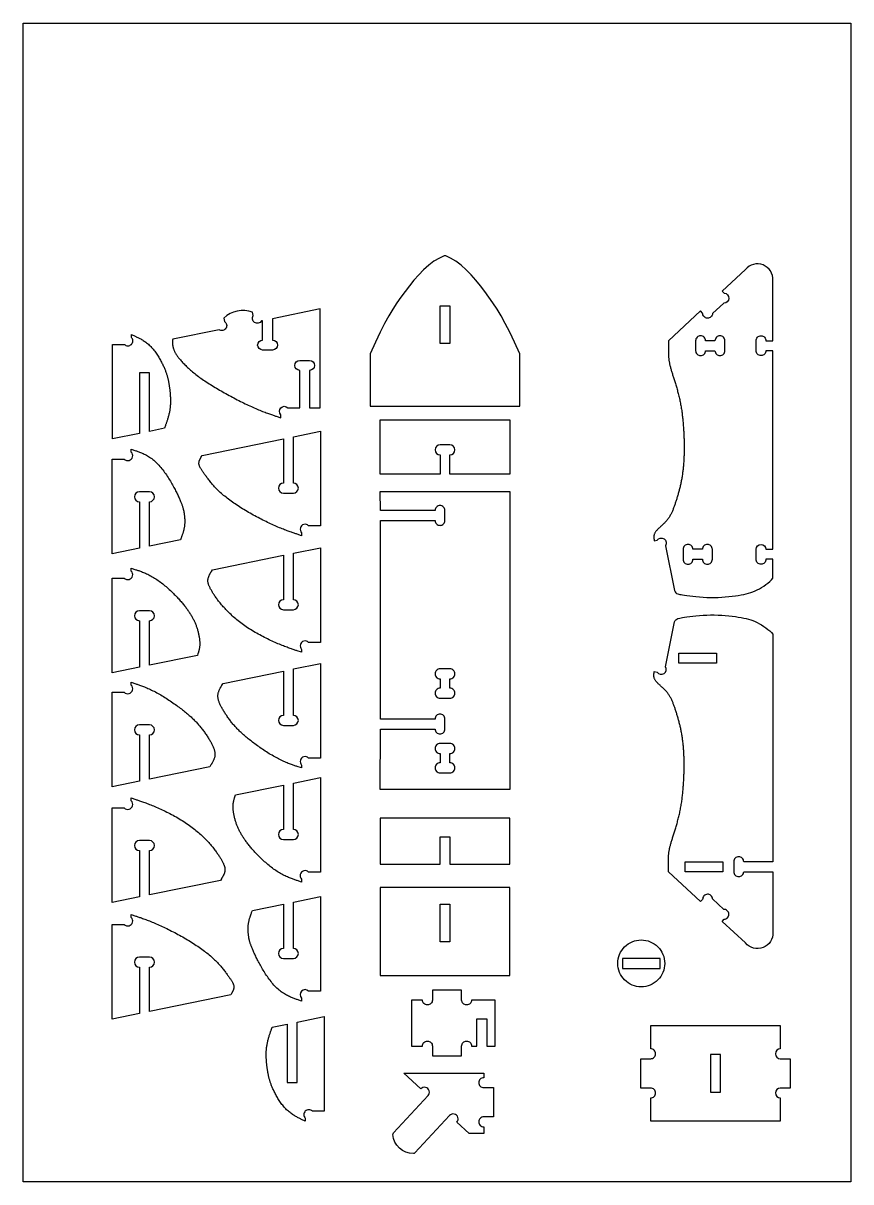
# Model space of a CAD drawing. Header units: inches. Extents: x 74 to 623, y 57 to 815.
# Drawn here: x 373.3 to 623.3, y 464.8 to 814.8 of the extents above; entities that cross this region are included whole.
import ezdxf

# ---------------------------------------------------------------- set-up
doc = ezdxf.new("R2010")
doc.units = ezdxf.units.IN
doc.header["$MEASUREMENT"] = 0
doc.layers.add('External Cut', color=1, linetype='Continuous')
doc.layers.add('Internal Cut', color=5, linetype='Continuous')

msp = doc.modelspace()

# ---------------------------------------------------------------- linework, layer by layer
msp.add_lwpolyline([(623.3, 464.77), (373.3, 464.77), (373.3, 814.77), (623.3, 814.77)], close=True)
at = {"layer": 'External Cut', "flags": 128}
for points in [[(478.13, 699.1), (523.28, 699.1), (523.28, 714.89), (521.72, 718.39), (520.28, 721.43), (518.94, 724.06), (517.66, 726.37), (516.43, 728.42), (515.21, 730.28), (513.99, 732.03), (512.74, 733.72), (511.43, 735.42), (510.06, 737.1), (508.64, 738.72), (507.16, 740.24), (505.62, 741.63), (504.04, 742.84), (502.4, 743.83), (500.96, 744.46, 0.208723), (500.45, 744.46), (499.01, 743.83), (497.37, 742.84), (495.79, 741.63), (494.25, 740.24), (492.77, 738.72), (491.35, 737.1), (489.98, 735.42), (488.68, 733.72), (487.42, 732.03), (486.2, 730.28), (484.98, 728.42), (483.75, 726.37), (482.47, 724.06), (481.13, 721.43), (479.69, 718.39), (478.13, 714.89), (478.13, 699.1)], [(599.79, 647.11), (599.79, 652.84), (597.68, 652.84, -0.414214), (596.18, 651.34, -0.414214), (594.68, 652.84), (594.68, 655.84, -1), (597.68, 655.84), (599.79, 655.84), (599.79, 715.84), (597.68, 715.84, -0.414214), (596.18, 714.34, -0.414214), (594.68, 715.84), (594.68, 718.84, -0.414214), (596.18, 720.34, -0.414214), (597.68, 718.84), (599.79, 718.84), (599.79, 737.12, 0.721217), (591.46, 740.37), (584.43, 733.86), (585.03, 733.21, -1), (584.91, 730.21), (581.54, 727.09, -0.414214), (579.98, 725.65, -0.414214), (578.54, 727.2), (577.94, 727.85), (568.21, 718.84), (568.21, 715.84), (568.21, 715.28), (568.21, 715.2), (568.21, 715.1), (568.21, 715), (568.22, 714.89), (568.22, 714.77), (568.22, 714.64), (568.22, 714.51), (568.23, 714.37), (568.24, 714.23), (568.25, 714.07), (568.26, 713.91), (568.27, 713.75), (568.29, 713.58), (568.31, 713.4), (568.33, 713.22), (568.35, 713.03), (568.38, 712.84), (568.41, 712.64), (568.45, 712.43), (568.49, 712.23), (568.53, 712.01), (568.58, 711.8), (568.63, 711.58), (568.68, 711.35), (568.74, 711.12), (568.8, 710.89), (568.87, 710.65), (568.93, 710.4), (569, 710.16), (569.08, 709.9), (569.15, 709.65), (569.23, 709.39), (569.31, 709.12), (569.4, 708.85), (569.48, 708.57), (569.57, 708.29), (569.66, 708.01), (569.75, 707.72), (569.84, 707.42), (569.93, 707.12), (570.03, 706.82), (570.12, 706.51), (570.22, 706.2), (570.32, 705.88), (570.41, 705.56), (570.51, 705.23), (570.61, 704.9), (570.71, 704.57), (570.8, 704.24), (570.9, 703.9), (570.99, 703.55), (571.08, 703.21), (571.18, 702.86), (571.27, 702.51), (571.35, 702.15), (571.44, 701.8), (571.52, 701.44), (571.61, 701.08), (571.68, 700.72), (571.76, 700.35), (571.83, 699.99), (571.9, 699.62), (571.97, 699.25), (572.03, 698.88), (572.09, 698.51), (572.15, 698.14), (572.21, 697.77), (572.26, 697.4), (572.31, 697.04), (572.36, 696.67), (572.4, 696.3), (572.44, 695.94), (572.48, 695.57), (572.52, 695.21), (572.56, 694.85), (572.59, 694.5), (572.63, 694.14), (572.66, 693.79), (572.68, 693.45), (572.71, 693.1), (572.74, 692.76), (572.76, 692.43), (572.78, 692.1), (572.81, 691.77), (572.83, 691.44), (572.84, 691.12), (572.86, 690.8), (572.88, 690.48), (572.89, 690.16), (572.9, 689.84), (572.91, 689.53), (572.92, 689.22), (572.93, 688.91), (572.94, 688.59), (572.95, 688.28), (572.95, 687.97), (572.95, 687.66), (572.96, 687.35), (572.96, 687.03), (572.96, 686.72), (572.96, 686.4), (572.96, 686.09), (572.95, 685.77), (572.95, 685.45), (572.94, 685.13), (572.94, 684.81), (572.93, 684.49), (572.92, 684.17), (572.91, 683.84), (572.9, 683.52), (572.88, 683.2), (572.86, 682.88), (572.85, 682.55), (572.83, 682.23), (572.8, 681.91), (572.78, 681.59), (572.75, 681.26), (572.72, 680.94), (572.69, 680.62), (572.66, 680.3), (572.62, 679.98), (572.59, 679.66), (572.55, 679.34), (572.5, 679.03), (572.46, 678.71), (572.41, 678.4), (572.36, 678.08), (572.31, 677.77), (572.26, 677.46), (572.21, 677.15), (572.15, 676.84), (572.09, 676.53), (572.03, 676.23), (571.97, 675.93), (571.91, 675.62), (571.84, 675.32), (571.77, 675.03), (571.71, 674.73), (571.64, 674.44), (571.57, 674.14), (571.49, 673.85), (571.42, 673.57), (571.35, 673.28), (571.27, 673), (571.19, 672.72), (571.12, 672.44), (571.04, 672.16), (570.96, 671.89), (570.88, 671.62), (570.79, 671.35), (570.71, 671.08), (570.63, 670.82), (570.55, 670.56), (570.46, 670.3), (570.38, 670.04), (570.29, 669.79), (570.2, 669.54), (570.12, 669.29), (570.03, 669.04), (569.94, 668.8), (569.86, 668.56), (569.77, 668.33), (569.68, 668.09), (569.59, 667.86), (569.5, 667.63), (569.4, 667.41), (569.31, 667.18), (569.21, 666.96), (569.11, 666.75), (569, 666.53), (568.89, 666.32), (568.78, 666.11), (568.66, 665.9), (568.54, 665.7), (568.41, 665.49), (568.27, 665.29), (568.13, 665.1), (567.99, 664.9), (567.84, 664.71), (567.68, 664.51), (567.51, 664.32), (567.34, 664.14), (567.16, 663.95), (566.98, 663.77), (566.79, 663.59), (566.6, 663.41), (566.42, 663.23), (566.23, 663.05), (566.04, 662.88), (565.85, 662.71), (565.67, 662.54), (565.49, 662.37), (565.31, 662.21), (565.15, 662.05), (564.98, 661.89), (564.83, 661.73), (564.69, 661.57), (564.55, 661.42), (564.43, 661.26), (564.32, 661.11), (564.22, 660.96), (564.13, 660.82), (564.06, 660.67), (563.99, 660.53), (563.94, 660.4), (563.89, 660.26), (563.86, 660.13), (563.83, 660), (563.81, 659.88), (563.8, 659.76), (563.79, 659.64), (563.79, 659.53), (563.79, 659.42), (563.79, 659.32), (563.8, 659.22), (563.81, 659.13), (563.83, 659.05), (563.84, 658.97), (563.85, 658.89), (563.95, 658.39), (564.81, 658.57, -1), (567.32, 656.92), (570.09, 643.35, 0.289985), (571.03, 642.37), (571.61, 642.23), (572.01, 642.15), (572.5, 642.06), (573.1, 641.97), (573.81, 641.86), (574.63, 641.75), (575.54, 641.64), (576.53, 641.54), (577.58, 641.45), (578.67, 641.37), (579.79, 641.32), (580.93, 641.29), (582.07, 641.29), (583.19, 641.32), (584.31, 641.38), (585.39, 641.46), (586.45, 641.56), (587.46, 641.67), (588.42, 641.79), (589.32, 641.92), (590.16, 642.06), (590.95, 642.21), (591.68, 642.37), (592.38, 642.55), (593.06, 642.76), (593.71, 642.99), (594.36, 643.26), (595.02, 643.57), (595.68, 643.92), (596.34, 644.31), (597, 644.73), (597.64, 645.18), (598.25, 645.65), (598.81, 646.13), (599.33, 646.62), (599.79, 647.11)], [(418.48, 719.32), (418.45, 718.97), (418.44, 718.91), (418.44, 718.85), (418.43, 718.79), (418.43, 718.72), (418.42, 718.64), (418.42, 718.56), (418.41, 718.48), (418.41, 718.39), (418.41, 718.3), (418.41, 718.2), (418.41, 718.1), (418.41, 717.99), (418.42, 717.89), (418.43, 717.77), (418.44, 717.66), (418.45, 717.54), (418.47, 717.42), (418.49, 717.3), (418.51, 717.17), (418.53, 717.04), (418.56, 716.91), (418.6, 716.77), (418.63, 716.64), (418.68, 716.5), (418.72, 716.35), (418.78, 716.2), (418.84, 716.05), (418.9, 715.9), (418.97, 715.74), (419.05, 715.58), (419.13, 715.41), (419.22, 715.24), (419.32, 715.07), (419.43, 714.89), (419.54, 714.7), (419.67, 714.52), (419.8, 714.32), (419.94, 714.12), (420.09, 713.91), (420.25, 713.7), (420.42, 713.49), (420.6, 713.26), (420.79, 713.04), (420.99, 712.8), (421.2, 712.57), (421.42, 712.32), (421.65, 712.08), (421.89, 711.83), (422.14, 711.57), (422.4, 711.32), (422.67, 711.06), (422.95, 710.79), (423.23, 710.53), (423.53, 710.26), (423.83, 709.99), (424.15, 709.72), (424.47, 709.45), (424.81, 709.17), (425.15, 708.9), (425.5, 708.62), (425.86, 708.35), (426.23, 708.07), (426.61, 707.79), (427, 707.52), (427.39, 707.24), (427.8, 706.97), (428.21, 706.69), (428.62, 706.41), (429.05, 706.14), (429.48, 705.86), (429.91, 705.59), (430.35, 705.31), (430.8, 705.04), (431.25, 704.76), (431.71, 704.49), (432.17, 704.22), (432.64, 703.94), (433.11, 703.67), (433.58, 703.4), (434.06, 703.13), (434.54, 702.86), (435.03, 702.6), (435.51, 702.33), (436, 702.07), (436.49, 701.8), (436.98, 701.55), (437.47, 701.29), (437.96, 701.04), (438.44, 700.79), (438.93, 700.54), (439.41, 700.3), (439.89, 700.06), (440.37, 699.83), (440.84, 699.6), (441.31, 699.38), (441.77, 699.16), (442.23, 698.95), (442.68, 698.75), (443.12, 698.55), (443.56, 698.36), (443.98, 698.18), (444.4, 698), (444.81, 697.83), (445.21, 697.67), (445.6, 697.52), (445.98, 697.37), (446.35, 697.23), (446.71, 697.09), (447.06, 696.97), (447.39, 696.85), (447.71, 696.73), (448.02, 696.62), (448.32, 696.52), (448.59, 696.42), (448.86, 696.34), (449.11, 696.25), (449.34, 696.17), (449.56, 696.1), (449.76, 696.04), (451.12, 695.6), (451.12, 696.48, -1), (453.24, 698.6), (456.84, 698.6), (456.84, 709.89, -1), (456.84, 712.89), (459.84, 712.89, -1), (459.84, 709.89), (459.84, 698.6), (463, 698.6), (463, 728.44), (448.63, 725.5), (448.63, 719.04, -1), (448.63, 716.04), (445.63, 716.04, -1), (445.63, 719.04), (445.63, 724.88), (445.28, 724.81, -1), (442.78, 726.46), (442.57, 727.48, 0.285714), (433.91, 725.7), (434.11, 724.69, -0.414214), (434.54, 722.61, -0.414214), (432.46, 722.18), (418.48, 719.32)], [(415.97, 692.39), (411.47, 691.46), (411.47, 709.15), (408.47, 709.15), (408.47, 690.85), (400.26, 689.17), (400.26, 717.75), (403.86, 717.75, 0.414214), (405.98, 717.75, 0.414214), (405.98, 719.87), (405.98, 720.75), (407.13, 720.22), (407.3, 720.14), (407.48, 720.06), (407.68, 719.97), (407.89, 719.87), (408.1, 719.76), (408.33, 719.64), (408.56, 719.52), (408.8, 719.38), (409.05, 719.24), (409.3, 719.09), (409.55, 718.93), (409.81, 718.76), (410.07, 718.59), (410.33, 718.4), (410.59, 718.2), (410.85, 717.99), (411.11, 717.78), (411.37, 717.55), (411.62, 717.31), (411.87, 717.06), (412.11, 716.8), (412.35, 716.54), (412.58, 716.26), (412.81, 715.98), (413.03, 715.69), (413.25, 715.4), (413.46, 715.1), (413.66, 714.8), (413.86, 714.5), (414.06, 714.19), (414.24, 713.89), (414.42, 713.59), (414.6, 713.28), (414.76, 712.98), (414.93, 712.69), (415.08, 712.39), (415.23, 712.11), (415.37, 711.83), (415.5, 711.55), (415.63, 711.29), (415.75, 711.03), (415.86, 710.78), (415.97, 710.54), (416.07, 710.3), (416.16, 710.07), (416.25, 709.84), (416.34, 709.62), (416.42, 709.4), (416.49, 709.19), (416.56, 708.98), (416.63, 708.77), (416.69, 708.56), (416.75, 708.36), (416.81, 708.16), (416.86, 707.96), (416.92, 707.76), (416.96, 707.56), (417.01, 707.36), (417.06, 707.16), (417.1, 706.95), (417.15, 706.75), (417.19, 706.54), (417.23, 706.34), (417.27, 706.13), (417.31, 705.92), (417.34, 705.71), (417.38, 705.49), (417.41, 705.28), (417.45, 705.06), (417.48, 704.84), (417.51, 704.62), (417.54, 704.4), (417.57, 704.17), (417.59, 703.95), (417.62, 703.72), (417.64, 703.49), (417.66, 703.26), (417.68, 703.02), (417.7, 702.78), (417.72, 702.55), (417.74, 702.31), (417.75, 702.06), (417.76, 701.82), (417.78, 701.57), (417.78, 701.32), (417.79, 701.07), (417.79, 700.82), (417.79, 700.57), (417.79, 700.31), (417.78, 700.06), (417.78, 699.8), (417.76, 699.54), (417.75, 699.29), (417.73, 699.03), (417.7, 698.77), (417.67, 698.5), (417.64, 698.24), (417.6, 697.98), (417.56, 697.72), (417.51, 697.45), (417.46, 697.19), (417.4, 696.93), (417.34, 696.66), (417.28, 696.41), (417.21, 696.15), (417.14, 695.9), (417.07, 695.65), (417, 695.41), (416.93, 695.17), (416.86, 694.94), (416.79, 694.72), (416.72, 694.51), (416.65, 694.3), (416.58, 694.1), (416.52, 693.91), (416.46, 693.74), (416.4, 693.57), (416.34, 693.42), (416.29, 693.28), (415.97, 692.39)], [(520.28, 678.52), (502.21, 678.52), (502.21, 684.37, 1), (502.21, 687.37), (499.21, 687.37, 1), (499.21, 684.37), (499.21, 678.52), (481.13, 678.52), (481.13, 694.94), (520.28, 694.94), (520.28, 678.52)], [(427.37, 684.22), (451.92, 689.25), (451.92, 675.83, 1), (451.92, 672.83), (454.92, 672.83, 1), (454.92, 675.83), (454.92, 689.86), (463.13, 691.54), (463.13, 662.96), (459.53, 662.96, 1), (457.41, 660.84), (457.41, 659.96), (456.05, 660.4), (455.85, 660.47), (455.63, 660.54), (455.4, 660.62), (455.15, 660.7), (454.88, 660.79), (454.6, 660.89), (454.31, 660.99), (454, 661.1), (453.68, 661.21), (453.34, 661.33), (453, 661.46), (452.64, 661.6), (452.27, 661.74), (451.89, 661.88), (451.5, 662.04), (451.1, 662.2), (450.69, 662.37), (450.27, 662.55), (449.84, 662.73), (449.41, 662.92), (448.96, 663.12), (448.51, 663.32), (448.06, 663.53), (447.6, 663.75), (447.13, 663.97), (446.66, 664.2), (446.18, 664.43), (445.71, 664.67), (445.23, 664.91), (444.75, 665.16), (444.27, 665.41), (443.78, 665.67), (443.3, 665.93), (442.82, 666.19), (442.34, 666.46), (441.86, 666.73), (441.39, 667), (440.92, 667.28), (440.45, 667.56), (439.99, 667.83), (439.54, 668.11), (439.08, 668.4), (438.64, 668.68), (438.2, 668.96), (437.77, 669.25), (437.34, 669.54), (436.92, 669.82), (436.51, 670.11), (436.1, 670.4), (435.71, 670.69), (435.32, 670.98), (434.94, 671.27), (434.57, 671.56), (434.2, 671.85), (433.85, 672.14), (433.51, 672.43), (433.17, 672.72), (432.85, 673.01), (432.54, 673.3), (432.23, 673.58), (431.94, 673.87), (431.66, 674.15), (431.39, 674.43), (431.13, 674.71), (430.88, 674.99), (430.63, 675.27), (430.4, 675.54), (430.17, 675.81), (429.96, 676.07), (429.75, 676.33), (429.54, 676.59), (429.35, 676.84), (429.16, 677.09), (428.98, 677.33), (428.8, 677.56), (428.63, 677.79), (428.47, 678.02), (428.31, 678.23), (428.16, 678.44), (428.01, 678.65), (427.87, 678.84), (427.74, 679.04), (427.6, 679.22), (427.48, 679.4), (427.36, 679.57), (427.24, 679.74), (427.14, 679.9), (427.04, 680.06), (426.94, 680.21), (426.85, 680.37), (426.77, 680.51), (426.7, 680.66), (426.64, 680.8), (426.58, 680.94), (426.53, 681.08), (426.49, 681.21), (426.45, 681.35), (426.43, 681.48), (426.41, 681.61), (426.41, 681.75), (426.41, 681.88), (426.41, 682.01), (426.43, 682.14), (426.45, 682.26), (426.48, 682.39), (426.51, 682.52), (426.55, 682.64), (426.59, 682.76), (426.63, 682.87), (426.68, 682.98), (426.73, 683.09), (426.78, 683.2), (426.83, 683.3), (426.88, 683.39), (426.93, 683.48), (426.98, 683.57), (427.02, 683.65), (427.07, 683.72), (427.11, 683.79), (427.37, 684.22)], [(420.79, 658.7), (411.44, 656.78), (411.44, 670.21, 1), (411.44, 673.21), (408.44, 673.21, 1), (408.44, 670.21), (408.44, 656.17), (400.23, 654.49), (400.23, 683.07), (403.83, 683.07, 1), (405.95, 685.19), (405.95, 686.07), (407.31, 685.63), (407.51, 685.56), (407.72, 685.49), (407.95, 685.41), (408.2, 685.32), (408.46, 685.23), (408.72, 685.12), (409, 685.01), (409.29, 684.88), (409.58, 684.75), (409.89, 684.61), (410.2, 684.45), (410.51, 684.29), (410.83, 684.11), (411.15, 683.92), (411.47, 683.71), (411.79, 683.49), (412.12, 683.26), (412.44, 683.01), (412.76, 682.75), (413.08, 682.47), (413.39, 682.18), (413.7, 681.88), (414, 681.56), (414.31, 681.23), (414.6, 680.89), (414.9, 680.54), (415.18, 680.19), (415.47, 679.82), (415.75, 679.45), (416.02, 679.08), (416.29, 678.7), (416.55, 678.32), (416.8, 677.93), (417.05, 677.55), (417.3, 677.17), (417.53, 676.78), (417.76, 676.4), (417.99, 676.02), (418.2, 675.65), (418.41, 675.28), (418.61, 674.92), (418.81, 674.56), (418.99, 674.21), (419.17, 673.87), (419.35, 673.53), (419.51, 673.2), (419.67, 672.88), (419.83, 672.57), (419.97, 672.26), (420.11, 671.96), (420.25, 671.66), (420.38, 671.38), (420.5, 671.1), (420.61, 670.84), (420.72, 670.58), (420.82, 670.33), (420.92, 670.09), (421.01, 669.86), (421.1, 669.64), (421.18, 669.43), (421.25, 669.23), (421.32, 669.04), (421.39, 668.85), (421.45, 668.68), (421.5, 668.51), (421.55, 668.34), (421.6, 668.18), (421.64, 668.03), (421.68, 667.88), (421.72, 667.73), (421.75, 667.58), (421.79, 667.44), (421.82, 667.29), (421.84, 667.15), (421.87, 667), (421.89, 666.85), (421.91, 666.7), (421.94, 666.55), (421.96, 666.39), (421.98, 666.23), (422, 666.07), (422.02, 665.9), (422.03, 665.73), (422.05, 665.55), (422.06, 665.37), (422.08, 665.19), (422.09, 665), (422.1, 664.82), (422.1, 664.63), (422.11, 664.43), (422.11, 664.24), (422.1, 664.05), (422.1, 663.85), (422.09, 663.65), (422.08, 663.45), (422.06, 663.25), (422.04, 663.05), (422.02, 662.85), (421.99, 662.65), (421.96, 662.45), (421.92, 662.25), (421.88, 662.06), (421.84, 661.86), (421.8, 661.67), (421.75, 661.48), (421.7, 661.29), (421.64, 661.1), (421.59, 660.92), (421.54, 660.75), (421.48, 660.58), (421.43, 660.41), (421.37, 660.26), (421.32, 660.1), (421.27, 659.96), (421.22, 659.82), (421.17, 659.69), (421.12, 659.57), (421.08, 659.46), (421.04, 659.35), (420.79, 658.7)], [(520.28, 673.28), (520.28, 583.28), (481.13, 583.28), (481.21, 601.56), (497.71, 601.56, 0.414214), (499.21, 600.06, 0.414214), (500.71, 601.56), (500.71, 604.56, 0.414214), (499.21, 606.06, 0.414214), (497.71, 604.56), (481.21, 604.56), (481.21, 664.56), (497.71, 664.56, 0.414214), (499.21, 663.06, 0.414214), (500.71, 664.56), (500.71, 667.56, 0.414214), (499.21, 669.06, 0.414214), (497.71, 667.56), (481.21, 667.56), (481.13, 673.28), (520.28, 673.28)], [(430.47, 649.63), (451.92, 654.03), (451.92, 640.6, 1), (451.92, 637.6), (454.92, 637.6, 1), (454.92, 640.6), (454.92, 654.64), (463.13, 656.32), (463.13, 627.74), (459.53, 627.74, 1), (457.41, 625.62), (457.41, 624.74), (456.05, 625.18), (455.85, 625.25), (455.63, 625.32), (455.4, 625.4), (455.15, 625.48), (454.88, 625.57), (454.6, 625.66), (454.31, 625.77), (454, 625.87), (453.68, 625.99), (453.34, 626.11), (453, 626.24), (452.64, 626.37), (452.27, 626.51), (451.89, 626.66), (451.5, 626.82), (451.1, 626.98), (450.69, 627.15), (450.27, 627.32), (449.84, 627.51), (449.41, 627.7), (448.96, 627.89), (448.51, 628.1), (448.06, 628.31), (447.6, 628.53), (447.13, 628.75), (446.67, 628.98), (446.2, 629.22), (445.73, 629.46), (445.26, 629.71), (444.78, 629.96), (444.31, 630.22), (443.84, 630.48), (443.38, 630.74), (442.91, 631.02), (442.45, 631.29), (442, 631.57), (441.55, 631.86), (441.11, 632.14), (440.67, 632.44), (440.25, 632.73), (439.83, 633.03), (439.42, 633.33), (439.02, 633.63), (438.62, 633.94), (438.24, 634.24), (437.86, 634.55), (437.49, 634.86), (437.13, 635.17), (436.78, 635.48), (436.43, 635.79), (436.1, 636.1), (435.77, 636.41), (435.46, 636.71), (435.15, 637.02), (434.85, 637.32), (434.56, 637.62), (434.28, 637.92), (434.01, 638.22), (433.74, 638.51), (433.49, 638.8), (433.24, 639.08), (433.01, 639.36), (432.78, 639.64), (432.56, 639.91), (432.35, 640.18), (432.14, 640.45), (431.95, 640.71), (431.76, 640.96), (431.58, 641.21), (431.41, 641.46), (431.24, 641.7), (431.08, 641.94), (430.93, 642.17), (430.78, 642.4), (430.64, 642.62), (430.51, 642.84), (430.38, 643.05), (430.26, 643.26), (430.14, 643.46), (430.03, 643.66), (429.93, 643.85), (429.83, 644.03), (429.74, 644.21), (429.65, 644.39), (429.57, 644.56), (429.49, 644.73), (429.42, 644.9), (429.36, 645.06), (429.3, 645.22), (429.25, 645.38), (429.21, 645.53), (429.18, 645.68), (429.15, 645.83), (429.12, 645.98), (429.11, 646.13), (429.1, 646.28), (429.1, 646.42), (429.1, 646.57), (429.12, 646.71), (429.14, 646.86), (429.17, 647), (429.2, 647.15), (429.24, 647.29), (429.29, 647.43), (429.34, 647.57), (429.39, 647.71), (429.45, 647.85), (429.51, 647.98), (429.57, 648.11), (429.63, 648.24), (429.69, 648.36), (429.76, 648.47), (429.82, 648.59), (429.88, 648.7), (429.95, 648.8), (430, 648.89), (430.06, 648.99), (430.11, 649.07), (430.16, 649.15), (430.47, 649.63)], [(405.95, 650.13), (407.31, 649.69), (407.51, 649.63), (407.72, 649.56), (407.96, 649.48), (408.2, 649.39), (408.46, 649.3), (408.73, 649.2), (409.02, 649.09), (409.31, 648.98), (409.61, 648.86), (409.93, 648.73), (410.25, 648.59), (410.57, 648.44), (410.91, 648.29), (411.25, 648.12), (411.59, 647.95), (411.94, 647.76), (412.29, 647.57), (412.64, 647.37), (412.99, 647.15), (413.34, 646.93), (413.7, 646.69), (414.05, 646.45), (414.4, 646.2), (414.75, 645.94), (415.1, 645.67), (415.44, 645.4), (415.79, 645.13), (416.13, 644.84), (416.46, 644.56), (416.79, 644.27), (417.12, 643.98), (417.44, 643.69), (417.76, 643.4), (418.07, 643.1), (418.37, 642.81), (418.67, 642.52), (418.96, 642.23), (419.24, 641.94), (419.51, 641.66), (419.78, 641.38), (420.04, 641.11), (420.28, 640.84), (420.53, 640.57), (420.76, 640.31), (420.99, 640.05), (421.21, 639.8), (421.42, 639.55), (421.62, 639.3), (421.82, 639.05), (422.02, 638.81), (422.21, 638.57), (422.39, 638.33), (422.56, 638.1), (422.73, 637.86), (422.9, 637.63), (423.06, 637.4), (423.22, 637.17), (423.37, 636.95), (423.52, 636.72), (423.66, 636.5), (423.81, 636.27), (423.94, 636.05), (424.08, 635.83), (424.21, 635.61), (424.33, 635.39), (424.46, 635.16), (424.58, 634.94), (424.69, 634.72), (424.81, 634.5), (424.91, 634.27), (425.02, 634.05), (425.12, 633.82), (425.22, 633.6), (425.32, 633.37), (425.41, 633.13), (425.51, 632.9), (425.59, 632.67), (425.68, 632.43), (425.76, 632.19), (425.84, 631.94), (425.92, 631.7), (425.99, 631.45), (426.06, 631.2), (426.13, 630.95), (426.19, 630.7), (426.25, 630.45), (426.31, 630.19), (426.36, 629.94), (426.41, 629.69), (426.45, 629.44), (426.49, 629.2), (426.53, 628.95), (426.56, 628.71), (426.58, 628.47), (426.61, 628.24), (426.62, 628), (426.63, 627.78), (426.64, 627.55), (426.64, 627.34), (426.64, 627.13), (426.63, 626.92), (426.62, 626.72), (426.6, 626.53), (426.58, 626.34), (426.56, 626.16), (426.53, 625.98), (426.5, 625.82), (426.47, 625.65), (426.44, 625.5), (426.4, 625.35), (426.37, 625.21), (426.33, 625.07), (426.29, 624.95), (426.26, 624.83), (426.22, 624.71), (426.19, 624.61), (426.16, 624.51), (426.13, 624.42), (426.1, 624.34), (425.92, 623.81), (411.44, 620.85), (411.44, 634.27, 1), (411.44, 637.27), (408.44, 637.27, 1), (408.44, 634.27), (408.44, 620.23), (400.23, 618.55), (400.23, 647.13), (403.83, 647.13, 1), (405.95, 649.25), (405.95, 650.13)], [(599.79, 540.17, -0.721217), (591.46, 536.93), (584.43, 543.44), (585.03, 544.09, 0.414214), (586.47, 545.64, 0.414214), (584.91, 547.08), (581.54, 550.21, 0.414214), (579.98, 551.65, 0.414214), (578.54, 550.09), (577.94, 549.45), (568.21, 558.46), (568.21, 561.46), (568.21, 562.01), (568.21, 562.1), (568.21, 562.19), (568.21, 562.3), (568.22, 562.41), (568.22, 562.53), (568.22, 562.65), (568.22, 562.78), (568.23, 562.92), (568.24, 563.07), (568.25, 563.22), (568.26, 563.38), (568.27, 563.55), (568.29, 563.72), (568.31, 563.9), (568.33, 564.08), (568.35, 564.27), (568.38, 564.46), (568.41, 564.66), (568.45, 564.86), (568.49, 565.07), (568.53, 565.28), (568.58, 565.5), (568.63, 565.72), (568.68, 565.95), (568.74, 566.18), (568.8, 566.41), (568.87, 566.65), (568.93, 566.89), (569, 567.14), (569.08, 567.39), (569.15, 567.65), (569.23, 567.91), (569.31, 568.18), (569.4, 568.45), (569.48, 568.72), (569.57, 569), (569.66, 569.29), (569.75, 569.58), (569.84, 569.87), (569.93, 570.17), (570.03, 570.48), (570.12, 570.79), (570.22, 571.1), (570.32, 571.42), (570.41, 571.74), (570.51, 572.06), (570.61, 572.39), (570.71, 572.72), (570.8, 573.06), (570.9, 573.4), (570.99, 573.74), (571.08, 574.09), (571.18, 574.44), (571.27, 574.79), (571.35, 575.14), (571.44, 575.5), (571.52, 575.86), (571.61, 576.22), (571.68, 576.58), (571.76, 576.95), (571.83, 577.31), (571.9, 577.68), (571.97, 578.05), (572.03, 578.42), (572.09, 578.78), (572.15, 579.15), (572.21, 579.52), (572.26, 579.89), (572.31, 580.26), (572.36, 580.63), (572.4, 581), (572.44, 581.36), (572.48, 581.72), (572.52, 582.08), (572.56, 582.44), (572.59, 582.8), (572.63, 583.15), (572.66, 583.5), (572.68, 583.85), (572.71, 584.19), (572.74, 584.53), (572.76, 584.87), (572.78, 585.2), (572.81, 585.53), (572.83, 585.86), (572.84, 586.18), (572.86, 586.5), (572.88, 586.82), (572.89, 587.14), (572.9, 587.45), (572.91, 587.77), (572.92, 588.08), (572.93, 588.39), (572.94, 588.7), (572.95, 589.01), (572.95, 589.33), (572.95, 589.64), (572.96, 589.95), (572.96, 590.26), (572.96, 590.58), (572.96, 590.89), (572.96, 591.21), (572.95, 591.53), (572.95, 591.85), (572.94, 592.17), (572.94, 592.49), (572.93, 592.81), (572.92, 593.13), (572.91, 593.45), (572.9, 593.77), (572.88, 594.1), (572.86, 594.42), (572.85, 594.74), (572.83, 595.07), (572.8, 595.39), (572.78, 595.71), (572.75, 596.03), (572.72, 596.36), (572.69, 596.68), (572.66, 597), (572.62, 597.32), (572.59, 597.64), (572.55, 597.95), (572.5, 598.27), (572.46, 598.59), (572.41, 598.9), (572.36, 599.21), (572.31, 599.53), (572.26, 599.84), (572.21, 600.15), (572.15, 600.46), (572.09, 600.76), (572.03, 601.07), (571.97, 601.37), (571.91, 601.67), (571.84, 601.97), (571.77, 602.27), (571.71, 602.57), (571.64, 602.86), (571.57, 603.15), (571.49, 603.44), (571.42, 603.73), (571.35, 604.02), (571.27, 604.3), (571.19, 604.58), (571.12, 604.86), (571.04, 605.13), (570.96, 605.41), (570.88, 605.68), (570.79, 605.95), (570.71, 606.22), (570.63, 606.48), (570.55, 606.74), (570.46, 607), (570.38, 607.26), (570.29, 607.51), (570.2, 607.76), (570.12, 608.01), (570.03, 608.25), (569.94, 608.5), (569.86, 608.73), (569.77, 608.97), (569.68, 609.2), (569.59, 609.44), (569.5, 609.66), (569.4, 609.89), (569.31, 610.11), (569.21, 610.33), (569.11, 610.55), (569, 610.76), (568.89, 610.98), (568.78, 611.19), (568.66, 611.39), (568.54, 611.6), (568.41, 611.8), (568.27, 612), (568.13, 612.2), (567.99, 612.4), (567.84, 612.59), (567.68, 612.78), (567.51, 612.97), (567.34, 613.16), (567.16, 613.35), (566.98, 613.53), (566.79, 613.71), (566.6, 613.89), (566.42, 614.07), (566.23, 614.24), (566.04, 614.42), (565.85, 614.59), (565.67, 614.76), (565.49, 614.92), (565.31, 615.09), (565.15, 615.25), (564.98, 615.41), (564.83, 615.57), (564.69, 615.73), (564.55, 615.88), (564.43, 616.03), (564.32, 616.18), (564.22, 616.33), (564.13, 616.48), (564.06, 616.62), (563.99, 616.76), (563.94, 616.9), (563.89, 617.04), (563.86, 617.17), (563.83, 617.3), (563.81, 617.42), (563.8, 617.54), (563.79, 617.66), (563.79, 617.77), (563.79, 617.87), (563.79, 617.98), (563.8, 618.07), (563.81, 618.16), (563.83, 618.25), (563.84, 618.33), (563.85, 618.4), (563.95, 618.9), (564.81, 618.73, 1), (567.32, 620.38), (570.09, 633.95, -0.289985), (571.03, 634.92), (571.61, 635.06), (572.01, 635.15), (572.5, 635.23), (573.1, 635.33), (573.81, 635.43), (574.63, 635.54), (575.54, 635.65), (576.53, 635.76), (577.58, 635.85), (578.67, 635.92), (579.79, 635.98), (580.93, 636.01), (582.07, 636), (583.19, 635.97), (584.31, 635.92), (585.39, 635.84), (586.45, 635.74), (587.46, 635.63), (588.42, 635.51), (589.32, 635.37), (590.16, 635.24), (590.95, 635.09), (591.68, 634.93), (592.38, 634.74), (593.06, 634.54), (593.71, 634.3), (594.36, 634.03), (595.02, 633.72), (595.68, 633.37), (596.34, 632.98), (597, 632.56), (597.64, 632.11), (598.25, 631.65), (598.81, 631.17), (599.33, 630.68), (599.79, 630.18), (599.79, 561.46), (590.95, 561.46, 0.414214), (589.45, 562.96, 0.414214), (587.95, 561.46), (587.95, 558.46, 0.414214), (589.45, 556.96, 0.414214), (590.95, 558.46), (599.79, 558.46), (599.79, 540.17)], [(433.71, 615.35), (451.92, 619.08), (451.92, 605.66, 1), (451.92, 602.66), (454.92, 602.66, 1), (454.92, 605.66), (454.92, 619.7), (463.13, 621.38), (463.13, 592.8), (459.53, 592.8, 1), (457.41, 590.68), (457.41, 589.8), (456.05, 590.24), (455.85, 590.31), (455.63, 590.38), (455.4, 590.46), (455.15, 590.54), (454.89, 590.63), (454.61, 590.73), (454.32, 590.83), (454.02, 590.95), (453.71, 591.07), (453.38, 591.19), (453.05, 591.33), (452.71, 591.47), (452.35, 591.62), (451.99, 591.78), (451.62, 591.95), (451.25, 592.13), (450.86, 592.31), (450.47, 592.51), (450.08, 592.71), (449.68, 592.93), (449.28, 593.15), (448.88, 593.38), (448.47, 593.62), (448.06, 593.86), (447.65, 594.11), (447.24, 594.37), (446.83, 594.63), (446.43, 594.89), (446.02, 595.16), (445.62, 595.43), (445.22, 595.7), (444.83, 595.98), (444.44, 596.25), (444.06, 596.52), (443.68, 596.79), (443.32, 597.06), (442.96, 597.33), (442.6, 597.59), (442.26, 597.85), (441.93, 598.11), (441.61, 598.36), (441.3, 598.61), (441, 598.85), (440.71, 599.09), (440.42, 599.33), (440.14, 599.57), (439.88, 599.8), (439.61, 600.03), (439.36, 600.26), (439.11, 600.49), (438.87, 600.72), (438.63, 600.95), (438.4, 601.18), (438.17, 601.41), (437.95, 601.64), (437.73, 601.88), (437.51, 602.11), (437.3, 602.35), (437.09, 602.59), (436.88, 602.83), (436.67, 603.07), (436.47, 603.32), (436.27, 603.57), (436.07, 603.82), (435.88, 604.07), (435.69, 604.32), (435.5, 604.57), (435.31, 604.83), (435.13, 605.08), (434.95, 605.33), (434.78, 605.59), (434.61, 605.84), (434.44, 606.09), (434.28, 606.34), (434.12, 606.59), (433.97, 606.83), (433.82, 607.07), (433.68, 607.31), (433.54, 607.55), (433.4, 607.78), (433.28, 608.01), (433.15, 608.24), (433.03, 608.47), (432.92, 608.69), (432.82, 608.91), (432.72, 609.12), (432.63, 609.33), (432.54, 609.54), (432.46, 609.75), (432.39, 609.96), (432.33, 610.16), (432.27, 610.36), (432.23, 610.56), (432.19, 610.76), (432.16, 610.95), (432.14, 611.15), (432.13, 611.34), (432.12, 611.53), (432.13, 611.72), (432.15, 611.91), (432.17, 612.1), (432.21, 612.28), (432.25, 612.47), (432.3, 612.65), (432.36, 612.82), (432.42, 613), (432.48, 613.17), (432.55, 613.33), (432.62, 613.49), (432.7, 613.65), (432.77, 613.8), (432.85, 613.95), (432.92, 614.08), (433, 614.22), (433.07, 614.34), (433.14, 614.46), (433.21, 614.57), (433.27, 614.67), (433.33, 614.76), (433.71, 615.35)], [(429.65, 590.1), (411.44, 586.38), (411.44, 599.8, 1), (411.44, 602.8), (408.44, 602.8, 1), (408.44, 599.8), (408.44, 585.76), (400.23, 584.08), (400.23, 612.66), (403.83, 612.66, 1), (405.95, 614.78), (405.95, 615.66), (407.31, 615.22), (407.51, 615.15), (407.73, 615.08), (407.96, 615), (408.21, 614.92), (408.47, 614.83), (408.75, 614.73), (409.03, 614.62), (409.34, 614.51), (409.65, 614.39), (409.97, 614.26), (410.31, 614.13), (410.65, 613.99), (411, 613.84), (411.37, 613.68), (411.73, 613.51), (412.11, 613.33), (412.49, 613.14), (412.88, 612.95), (413.28, 612.75), (413.67, 612.53), (414.08, 612.31), (414.48, 612.08), (414.89, 611.84), (415.3, 611.6), (415.71, 611.35), (416.11, 611.09), (416.52, 610.83), (416.93, 610.57), (417.33, 610.3), (417.74, 610.03), (418.13, 609.76), (418.53, 609.48), (418.92, 609.21), (419.3, 608.94), (419.67, 608.67), (420.04, 608.4), (420.4, 608.13), (420.75, 607.87), (421.09, 607.61), (421.42, 607.35), (421.74, 607.1), (422.06, 606.85), (422.36, 606.61), (422.65, 606.37), (422.94, 606.13), (423.21, 605.89), (423.48, 605.66), (423.74, 605.43), (424, 605.2), (424.25, 604.97), (424.49, 604.74), (424.73, 604.51), (424.96, 604.28), (425.19, 604.05), (425.41, 603.82), (425.63, 603.58), (425.85, 603.35), (426.06, 603.11), (426.27, 602.87), (426.48, 602.63), (426.68, 602.39), (426.89, 602.14), (427.09, 601.89), (427.28, 601.64), (427.48, 601.39), (427.67, 601.14), (427.86, 600.88), (428.04, 600.63), (428.22, 600.38), (428.4, 600.12), (428.58, 599.87), (428.75, 599.62), (428.91, 599.37), (429.07, 599.12), (429.23, 598.87), (429.39, 598.63), (429.53, 598.38), (429.68, 598.14), (429.82, 597.91), (429.95, 597.67), (430.08, 597.44), (430.2, 597.22), (430.32, 596.99), (430.43, 596.77), (430.54, 596.55), (430.64, 596.34), (430.73, 596.13), (430.82, 595.92), (430.89, 595.71), (430.97, 595.5), (431.03, 595.3), (431.08, 595.1), (431.13, 594.9), (431.17, 594.7), (431.2, 594.5), (431.22, 594.31), (431.23, 594.12), (431.23, 593.93), (431.23, 593.74), (431.21, 593.55), (431.18, 593.36), (431.15, 593.17), (431.1, 592.99), (431.06, 592.81), (431, 592.63), (430.94, 592.46), (430.87, 592.29), (430.81, 592.13), (430.73, 591.96), (430.66, 591.81), (430.58, 591.66), (430.51, 591.51), (430.43, 591.38), (430.36, 591.24), (430.28, 591.12), (430.21, 591), (430.15, 590.89), (430.08, 590.79), (430.02, 590.7), (429.65, 590.1)], [(457.41, 555.33), (456.05, 555.77), (455.85, 555.83), (455.63, 555.9), (455.4, 555.98), (455.15, 556.07), (454.89, 556.16), (454.62, 556.26), (454.34, 556.37), (454.05, 556.48), (453.74, 556.6), (453.43, 556.73), (453.11, 556.87), (452.78, 557.02), (452.45, 557.17), (452.11, 557.34), (451.77, 557.51), (451.42, 557.7), (451.07, 557.89), (450.72, 558.09), (450.37, 558.31), (450.01, 558.53), (449.66, 558.77), (449.31, 559.01), (448.96, 559.26), (448.61, 559.52), (448.26, 559.78), (447.91, 560.06), (447.57, 560.33), (447.23, 560.61), (446.9, 560.9), (446.56, 561.19), (446.24, 561.48), (445.92, 561.77), (445.6, 562.06), (445.29, 562.36), (444.99, 562.65), (444.69, 562.94), (444.4, 563.23), (444.12, 563.51), (443.84, 563.8), (443.58, 564.08), (443.32, 564.35), (443.07, 564.62), (442.83, 564.88), (442.6, 565.15), (442.37, 565.4), (442.15, 565.66), (441.94, 565.91), (441.73, 566.16), (441.53, 566.41), (441.34, 566.65), (441.15, 566.89), (440.97, 567.13), (440.79, 567.36), (440.62, 567.6), (440.46, 567.83), (440.29, 568.06), (440.14, 568.29), (439.99, 568.51), (439.84, 568.74), (439.69, 568.96), (439.55, 569.19), (439.41, 569.41), (439.28, 569.63), (439.15, 569.85), (439.02, 570.07), (438.9, 570.29), (438.78, 570.52), (438.66, 570.74), (438.55, 570.96), (438.44, 571.18), (438.34, 571.41), (438.23, 571.64), (438.13, 571.86), (438.04, 572.09), (437.94, 572.32), (437.85, 572.56), (437.76, 572.79), (437.68, 573.03), (437.6, 573.27), (437.52, 573.52), (437.44, 573.76), (437.37, 574.01), (437.3, 574.26), (437.23, 574.51), (437.17, 574.76), (437.11, 575.01), (437.05, 575.26), (437, 575.52), (436.95, 575.77), (436.91, 576.02), (436.87, 576.26), (436.83, 576.51), (436.8, 576.75), (436.77, 576.99), (436.75, 577.22), (436.73, 577.45), (436.72, 577.68), (436.72, 577.9), (436.71, 578.12), (436.72, 578.33), (436.73, 578.54), (436.74, 578.74), (436.75, 578.93), (436.78, 579.12), (436.8, 579.3), (436.83, 579.47), (436.86, 579.64), (436.89, 579.8), (436.92, 579.96), (436.96, 580.11), (436.99, 580.25), (437.03, 580.38), (437.06, 580.51), (437.1, 580.63), (437.13, 580.75), (437.17, 580.85), (437.2, 580.95), (437.23, 581.04), (437.26, 581.12), (437.44, 581.65), (451.92, 584.61), (451.92, 571.19, 1), (451.92, 568.19), (454.92, 568.19, 1), (454.92, 571.19), (454.92, 585.22), (463.13, 586.9), (463.13, 558.33), (459.53, 558.33, 1), (457.41, 556.2), (457.41, 555.33)], [(432.89, 555.82), (411.44, 551.43), (411.44, 564.85, 1), (411.44, 567.85), (408.44, 567.85, 1), (408.44, 564.85), (408.44, 550.82), (400.23, 549.14), (400.23, 577.72), (403.83, 577.72, 1), (405.95, 579.84), (405.95, 580.72), (407.31, 580.28), (407.51, 580.21), (407.73, 580.14), (407.96, 580.06), (408.21, 579.98), (408.48, 579.89), (408.76, 579.79), (409.05, 579.69), (409.36, 579.58), (409.68, 579.47), (410.01, 579.35), (410.36, 579.22), (410.72, 579.09), (411.09, 578.94), (411.47, 578.8), (411.86, 578.64), (412.26, 578.48), (412.67, 578.31), (413.09, 578.14), (413.52, 577.95), (413.95, 577.76), (414.39, 577.56), (414.84, 577.36), (415.3, 577.15), (415.76, 576.93), (416.22, 576.71), (416.69, 576.48), (417.16, 576.24), (417.63, 576), (418.1, 575.75), (418.57, 575.5), (419.04, 575.24), (419.51, 574.98), (419.98, 574.71), (420.44, 574.44), (420.9, 574.17), (421.36, 573.89), (421.81, 573.6), (422.25, 573.31), (422.68, 573.02), (423.11, 572.73), (423.53, 572.43), (423.94, 572.13), (424.34, 571.83), (424.74, 571.52), (425.12, 571.21), (425.5, 570.91), (425.87, 570.6), (426.23, 570.29), (426.58, 569.98), (426.92, 569.67), (427.26, 569.36), (427.58, 569.05), (427.9, 568.75), (428.21, 568.44), (428.51, 568.14), (428.8, 567.84), (429.08, 567.54), (429.35, 567.24), (429.61, 566.95), (429.87, 566.66), (430.11, 566.38), (430.35, 566.1), (430.58, 565.82), (430.8, 565.55), (431.01, 565.28), (431.21, 565.01), (431.41, 564.75), (431.6, 564.5), (431.78, 564.25), (431.95, 564), (432.12, 563.76), (432.28, 563.52), (432.43, 563.29), (432.58, 563.06), (432.71, 562.84), (432.85, 562.62), (432.98, 562.41), (433.1, 562.2), (433.21, 562), (433.32, 561.8), (433.43, 561.61), (433.53, 561.43), (433.62, 561.24), (433.71, 561.07), (433.79, 560.9), (433.86, 560.73), (433.93, 560.56), (434, 560.4), (434.05, 560.24), (434.1, 560.08), (434.14, 559.93), (434.18, 559.78), (434.21, 559.63), (434.23, 559.48), (434.25, 559.33), (434.26, 559.18), (434.26, 559.04), (434.25, 558.89), (434.24, 558.75), (434.22, 558.6), (434.19, 558.46), (434.16, 558.31), (434.12, 558.17), (434.07, 558.03), (434.02, 557.89), (433.97, 557.75), (433.91, 557.61), (433.85, 557.48), (433.79, 557.35), (433.73, 557.22), (433.66, 557.1), (433.6, 556.98), (433.54, 556.87), (433.47, 556.76), (433.41, 556.66), (433.35, 556.56), (433.3, 556.47), (433.24, 556.39), (433.2, 556.31), (432.89, 555.82)], [(442.57, 546.76), (451.92, 548.67), (451.92, 535.25, 1), (451.92, 532.25), (454.92, 532.25, 1), (454.92, 535.25), (454.92, 549.29), (463.13, 550.97), (463.13, 522.39), (459.53, 522.39, 1), (457.41, 520.27), (457.41, 519.39), (456.05, 519.83), (455.85, 519.9), (455.63, 519.97), (455.4, 520.05), (455.16, 520.14), (454.9, 520.23), (454.63, 520.34), (454.36, 520.45), (454.07, 520.57), (453.77, 520.71), (453.47, 520.85), (453.16, 521.01), (452.85, 521.17), (452.53, 521.35), (452.21, 521.54), (451.89, 521.75), (451.56, 521.97), (451.24, 522.2), (450.92, 522.45), (450.6, 522.71), (450.28, 522.98), (449.97, 523.28), (449.66, 523.58), (449.35, 523.9), (449.05, 524.23), (448.75, 524.57), (448.46, 524.91), (448.17, 525.27), (447.89, 525.64), (447.61, 526.01), (447.34, 526.38), (447.07, 526.76), (446.81, 527.14), (446.55, 527.52), (446.3, 527.91), (446.06, 528.29), (445.82, 528.68), (445.59, 529.06), (445.37, 529.43), (445.16, 529.81), (444.95, 530.18), (444.74, 530.54), (444.55, 530.89), (444.36, 531.24), (444.18, 531.59), (444.01, 531.92), (443.84, 532.26), (443.68, 532.58), (443.53, 532.89), (443.38, 533.2), (443.24, 533.5), (443.11, 533.8), (442.98, 534.08), (442.86, 534.36), (442.74, 534.62), (442.63, 534.88), (442.53, 535.13), (442.43, 535.37), (442.34, 535.6), (442.26, 535.82), (442.18, 536.03), (442.1, 536.23), (442.03, 536.42), (441.97, 536.6), (441.91, 536.78), (441.86, 536.95), (441.8, 537.12), (441.76, 537.28), (441.71, 537.43), (441.67, 537.58), (441.64, 537.73), (441.6, 537.88), (441.57, 538.02), (441.54, 538.17), (441.51, 538.31), (441.49, 538.46), (441.46, 538.61), (441.44, 538.76), (441.42, 538.91), (441.4, 539.06), (441.38, 539.23), (441.36, 539.39), (441.34, 539.56), (441.32, 539.73), (441.31, 539.91), (441.29, 540.09), (441.28, 540.27), (441.27, 540.45), (441.26, 540.64), (441.26, 540.83), (441.25, 541.02), (441.25, 541.22), (441.25, 541.41), (441.26, 541.61), (441.27, 541.81), (441.28, 542.01), (441.29, 542.21), (441.31, 542.41), (441.34, 542.61), (441.36, 542.81), (441.4, 543.01), (441.43, 543.21), (441.47, 543.4), (441.52, 543.6), (441.56, 543.79), (441.61, 543.98), (441.66, 544.17), (441.71, 544.35), (441.77, 544.53), (441.82, 544.71), (441.88, 544.88), (441.93, 545.04), (441.98, 545.2), (442.04, 545.35), (442.09, 545.5), (442.14, 545.64), (442.19, 545.77), (442.23, 545.89), (442.28, 546), (442.32, 546.1), (442.57, 546.76)], [(435.99, 521.24), (411.44, 516.21), (411.44, 529.63, 1), (411.44, 532.63), (408.44, 532.63, 1), (408.44, 529.63), (408.44, 515.6), (400.23, 513.92), (400.23, 542.5), (403.83, 542.5, 1), (405.95, 544.62), (405.95, 545.5), (407.31, 545.06), (407.51, 544.99), (407.73, 544.92), (407.96, 544.84), (408.21, 544.76), (408.48, 544.67), (408.76, 544.57), (409.05, 544.47), (409.36, 544.36), (409.68, 544.25), (410.01, 544.13), (410.36, 544), (410.72, 543.86), (411.09, 543.72), (411.47, 543.57), (411.86, 543.42), (412.26, 543.26), (412.67, 543.09), (413.09, 542.91), (413.52, 542.73), (413.95, 542.54), (414.39, 542.34), (414.84, 542.14), (415.3, 541.93), (415.76, 541.71), (416.23, 541.49), (416.7, 541.26), (417.17, 541.03), (417.65, 540.79), (418.13, 540.54), (418.61, 540.3), (419.09, 540.04), (419.57, 539.79), (420.05, 539.53), (420.54, 539.26), (421.02, 539), (421.49, 538.73), (421.97, 538.46), (422.44, 538.18), (422.9, 537.9), (423.36, 537.63), (423.82, 537.34), (424.27, 537.06), (424.72, 536.78), (425.16, 536.49), (425.59, 536.21), (426.02, 535.92), (426.44, 535.63), (426.85, 535.35), (427.25, 535.06), (427.65, 534.77), (428.04, 534.48), (428.42, 534.19), (428.79, 533.9), (429.15, 533.61), (429.51, 533.32), (429.85, 533.03), (430.18, 532.74), (430.51, 532.45), (430.82, 532.16), (431.12, 531.88), (431.41, 531.59), (431.69, 531.31), (431.97, 531.03), (432.23, 530.75), (432.48, 530.47), (432.72, 530.19), (432.96, 529.92), (433.18, 529.65), (433.4, 529.39), (433.61, 529.13), (433.81, 528.87), (434.01, 528.62), (434.2, 528.37), (434.38, 528.13), (434.55, 527.9), (434.72, 527.67), (434.88, 527.44), (435.04, 527.22), (435.19, 527.01), (435.34, 526.81), (435.48, 526.61), (435.62, 526.42), (435.75, 526.24), (435.88, 526.06), (436, 525.89), (436.11, 525.72), (436.22, 525.56), (436.32, 525.4), (436.41, 525.24), (436.5, 525.09), (436.58, 524.95), (436.66, 524.8), (436.72, 524.66), (436.78, 524.52), (436.83, 524.38), (436.87, 524.25), (436.9, 524.11), (436.93, 523.98), (436.94, 523.85), (436.95, 523.71), (436.95, 523.58), (436.94, 523.45), (436.93, 523.32), (436.9, 523.19), (436.88, 523.07), (436.84, 522.94), (436.81, 522.82), (436.77, 522.7), (436.72, 522.59), (436.68, 522.48), (436.63, 522.37), (436.58, 522.26), (436.53, 522.16), (436.48, 522.07), (436.43, 521.98), (436.38, 521.89), (436.33, 521.81), (436.29, 521.74), (436.25, 521.67), (435.99, 521.24)], [(560, 537.85, -0.414214), (567.09, 530.76, -0.414214), (560, 523.67, -0.414214), (552.91, 530.76, -0.414214), (560, 537.85)], [(515.86, 505.8), (515.86, 519.69), (508.75, 519.69, -0.414214), (507.25, 518.19, -0.414214), (505.75, 519.69), (505.75, 522.69), (496.91, 522.69), (496.91, 519.69, -0.414214), (495.41, 518.19, -0.414214), (493.91, 519.69), (490.59, 519.69), (490.59, 505.8), (493.91, 505.8, -0.414214), (495.41, 507.3, -0.414214), (496.91, 505.8), (496.91, 502.8), (505.75, 502.8), (505.75, 505.8, -0.414214), (507.25, 507.3, -0.414214), (508.75, 505.8), (510.33, 505.8), (510.33, 514.01), (513.33, 514.01), (513.33, 505.8), (515.86, 505.8)], [(448.54, 511.49), (453.04, 512.41), (453.04, 494.73), (456.04, 494.73), (456.04, 513.03), (464.26, 514.71), (464.26, 486.13), (460.65, 486.13, 0.414214), (458.53, 486.13, 0.414214), (458.53, 484.01), (458.53, 483.13), (457.38, 483.65), (457.21, 483.73), (457.03, 483.82), (456.83, 483.91), (456.63, 484.01), (456.41, 484.12), (456.19, 484.23), (455.95, 484.36), (455.71, 484.49), (455.47, 484.63), (455.22, 484.78), (454.96, 484.94), (454.7, 485.11), (454.44, 485.29), (454.18, 485.48), (453.92, 485.67), (453.66, 485.88), (453.4, 486.1), (453.14, 486.33), (452.89, 486.56), (452.64, 486.81), (452.4, 487.07), (452.16, 487.34), (451.93, 487.61), (451.7, 487.9), (451.48, 488.18), (451.26, 488.48), (451.05, 488.77), (450.85, 489.07), (450.65, 489.38), (450.46, 489.68), (450.27, 489.99), (450.09, 490.29), (449.92, 490.59), (449.75, 490.89), (449.59, 491.19), (449.43, 491.48), (449.28, 491.77), (449.14, 492.05), (449.01, 492.32), (448.88, 492.59), (448.76, 492.84), (448.65, 493.1), (448.54, 493.34), (448.44, 493.58), (448.35, 493.81), (448.26, 494.04), (448.17, 494.26), (448.1, 494.47), (448.02, 494.69), (447.95, 494.9), (447.88, 495.11), (447.82, 495.31), (447.76, 495.51), (447.7, 495.72), (447.65, 495.92), (447.6, 496.12), (447.55, 496.32), (447.5, 496.52), (447.45, 496.72), (447.41, 496.92), (447.37, 497.13), (447.32, 497.33), (447.28, 497.54), (447.24, 497.75), (447.21, 497.96), (447.17, 498.17), (447.13, 498.38), (447.1, 498.6), (447.07, 498.82), (447.03, 499.03), (447, 499.26), (446.98, 499.48), (446.95, 499.7), (446.92, 499.93), (446.9, 500.16), (446.87, 500.39), (446.85, 500.62), (446.83, 500.85), (446.81, 501.09), (446.79, 501.33), (446.78, 501.57), (446.76, 501.81), (446.75, 502.06), (446.74, 502.3), (446.73, 502.55), (446.72, 502.8), (446.72, 503.05), (446.72, 503.31), (446.72, 503.56), (446.73, 503.82), (446.74, 504.07), (446.75, 504.33), (446.77, 504.59), (446.79, 504.85), (446.81, 505.11), (446.84, 505.37), (446.87, 505.63), (446.91, 505.9), (446.96, 506.16), (447, 506.42), (447.06, 506.69), (447.11, 506.95), (447.17, 507.21), (447.24, 507.47), (447.3, 507.72), (447.37, 507.98), (447.44, 508.22), (447.51, 508.47), (447.58, 508.7), (447.65, 508.93), (447.72, 509.15), (447.79, 509.37), (447.86, 509.58), (447.93, 509.77), (448, 509.96), (448.06, 510.14), (448.12, 510.3), (448.17, 510.46), (448.22, 510.6), (448.54, 511.49)], [(602, 483.09), (562.85, 483.09), (562.85, 490.11, 0.414214), (564.35, 491.61, 0.414214), (562.85, 493.11), (559.85, 493.11), (559.85, 501.95), (562.85, 501.95, 0.414214), (564.35, 503.45, 0.414214), (562.85, 504.95), (562.85, 511.97), (602, 511.97), (602, 504.95, 1), (602, 501.95), (605, 501.95), (605, 493.11), (602, 493.11, 1), (602, 490.11), (602, 483.09)], [(512.41, 479.34), (507.99, 479.34), (504.29, 482.77, 1), (502.08, 484.8), (491.64, 473.53, -0.204302), (491.19, 473.32, -0.40213), (484.99, 479.07, -0.204302), (485.15, 479.53), (495.6, 490.81, 1), (493.4, 492.85), (488.24, 497.62), (512.41, 497.62), (512.41, 496.23, 0.414214), (510.91, 494.73, 0.414214), (512.41, 493.23), (515.41, 493.23), (515.41, 484.39), (512.41, 484.39, 0.414214), (510.91, 482.89, 0.414214), (512.41, 481.39), (512.41, 479.34)]]:
    msp.add_lwpolyline(points, format="xyb", dxfattribs=at)
for points in [[(520.28, 574.62), (481.13, 574.62), (481.13, 560.73), (499.21, 560.73), (499.21, 568.94), (502.21, 568.94), (502.21, 560.73), (520.28, 560.73), (520.28, 574.62)], [(520.28, 527.14), (520.28, 553.66), (481.13, 553.66), (481.13, 527.14), (520.28, 527.14)]]:
    msp.add_lwpolyline(points, dxfattribs=at)
at = {"layer": 'Internal Cut', "flags": 128}
for points in [[(499.21, 718.05), (499.21, 729.41), (502.21, 729.41), (502.21, 718.05), (499.21, 718.05)], [(582.74, 621.46), (571.37, 621.46), (571.37, 624.46), (582.74, 624.46), (582.74, 621.46)], [(584.63, 558.46), (573.27, 558.46), (573.27, 561.46), (584.63, 561.46), (584.63, 558.46)], [(502.21, 537.24), (499.21, 537.24), (499.21, 548.61), (502.21, 548.61), (502.21, 537.24)], [(565.69, 529.26), (565.69, 532.26), (554.32, 532.26), (554.32, 529.26), (565.69, 529.26)], [(583.93, 491.85), (583.93, 503.21), (580.93, 503.21), (580.93, 491.85), (583.93, 491.85)]]:
    msp.add_lwpolyline(points, dxfattribs=at)
for points in [[(585.27, 715.84), (585.27, 718.84, 0.414214), (583.77, 720.34, 0.414214), (582.27, 718.84), (579.42, 718.84, 0.414214), (577.92, 720.34, 0.414214), (576.42, 718.84), (576.42, 715.84, 0.414214), (577.92, 714.34, 0.414214), (579.42, 715.84), (582.27, 715.84, 0.414214), (583.77, 714.34, 0.414214), (585.27, 715.84)], [(581.48, 652.84), (581.48, 655.84, 0.414214), (579.98, 657.34, 0.414214), (578.48, 655.84), (575.63, 655.84, 0.414214), (574.13, 657.34, 0.414214), (572.63, 655.84), (572.63, 652.84, 0.414214), (574.13, 651.34, 0.414214), (575.63, 652.84), (578.48, 652.84, 0.414214), (579.98, 651.34, 0.414214), (581.48, 652.84)], [(502.21, 619.72), (499.21, 619.72, 0.414214), (497.71, 618.22, 0.414214), (499.21, 616.72), (499.21, 613.88, 0.414214), (497.71, 612.38, 0.414214), (499.21, 610.88), (502.21, 610.88, 0.414214), (503.71, 612.38, 0.414214), (502.21, 613.88), (502.21, 616.72, 0.414214), (503.71, 618.22, 0.414214), (502.21, 619.72)], [(502.21, 597.17), (499.21, 597.17, 0.414214), (497.71, 595.67, 0.414214), (499.21, 594.17), (499.21, 591.33, 0.414214), (497.71, 589.83, 0.414214), (499.21, 588.33), (502.21, 588.33, 0.414214), (503.71, 589.83, 0.414214), (502.21, 591.33), (502.21, 594.17, 0.414214), (503.71, 595.67, 0.414214), (502.21, 597.17)]]:
    msp.add_lwpolyline(points, format="xyb", dxfattribs=at)

doc.saveas('drawing.dxf')
